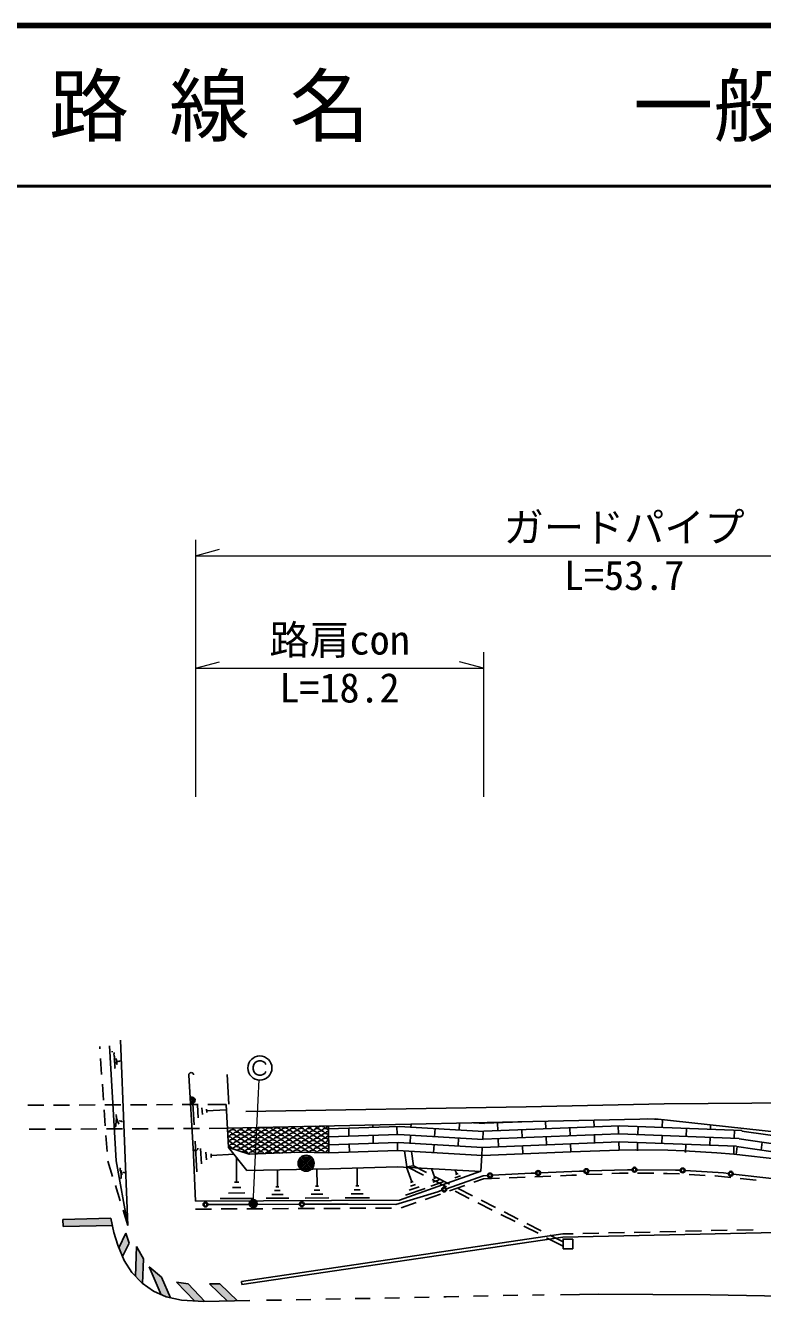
# Model space of a CAD drawing. Units: millimetres, scale not verified. Extents: x 40000 to 680000, y 20000 to 380000.
# Drawn here: x 178926 to 224794, y 300586 to 380000 of the extents above; entities that cross this region are included whole.
import ezdxf
from ezdxf.enums import TextEntityAlignment as Align

# ---------------------------------------------------------------- set-up
doc = ezdxf.new("R2010")
doc.units = ezdxf.units.MM
doc.header["$LTSCALE"] = 1000
doc.header["$PDMODE"] = 32
doc.header["$PDSIZE"] = 500
for name, color, linetype, lineweight in [('M-BGD', 7, 'Continuous', 25), ('M-STR-HTXT', 7, 'Continuous', 13), ('M-STR-STRC', 7, 'Continuous', 25), ('M-TTL', 2, 'Continuous', 140), ('M-TTL-LINE', 7, 'Continuous', 50)]:
    doc.layers.add(name, color=color, linetype=linetype, lineweight=lineweight)
doc.layers.add('M-TTL-TXT', color=7, linetype='Continuous')
doc.styles.add('ＭＳ ゴシック', font='')
doc.styles.get('ＭＳ ゴシック').set_extended_font_data('MS Gothic')

msp = doc.modelspace()

# ---------------------------------------------------------------- hatches: boundary and pattern name
at = {"layer": 'M-BGD'}
for points in [[(184337, 305313), (184241, 305761), (181258, 305693), (181269, 305243)], [(184969, 303382), (185374, 304209), (185178, 304833), (184734, 303925)], [(185777, 302162), (186194, 301730), (186214, 301715), (186260, 303245), (185832, 304009)], [(187376, 301004), (187673, 300872), (187950, 300814), (187391, 302092), (186616, 302743)], [(189438, 300622), (190025, 300586), (190094, 300588), (189046, 301683), (188323, 301787)], [(191491, 300612), (192129, 300623), (191017, 301693), (190379, 301682)]]:
    msp.add_hatch(color=256, dxfattribs=at).paths.add_polyline_path(points)

# ---------------------------------------------------------------- linework, layer by layer
for p, q in [((183553, 316305), (183543, 316446)), ((184838, 316845), (185293, 305311)), ((183665, 314709), (183595, 315707)), ((191587, 312870), (191478, 314723)), ((183778, 313113), (183708, 314111)), ((189420, 311579), (189323, 313228)), ((180069, 312803), (179069, 312799)), ((181669, 312810), (180669, 312806)), ((183269, 312817), (182269, 312812)), ((183891, 311517), (183820, 312515)), ((184869, 312823), (183869, 312819)), ((186469, 312830), (185469, 312826)), ((188069, 312836), (187069, 312832)), ((189669, 312843), (188669, 312839)), ((189670, 312008), (189622, 312832)), ((189933, 312230), (189909, 312642)), ((190202, 312349), (190190, 312555)), ((190196, 312452), (191432, 312524)), ((191415, 312850), (190269, 312845)), ((191561, 310177), (191415, 312850)), ((180162, 311308), (179162, 311302)), ((181762, 311316), (180762, 311311)), ((183362, 311324), (182362, 311319)), ((184962, 311333), (183962, 311328)), ((186562, 311341), (185562, 311336)), ((188162, 311350), (187162, 311344)), ((189762, 311358), (188762, 311353)), ((191495, 311367), (190362, 311361)), ((197777, 311507), (197814, 309842)), ((202175, 311481), (197780, 311341)), ((199058, 310882), (199042, 311381)), ((200541, 311429), (200537, 311568)), ((202056, 310977), (202040, 311476)), ((207443, 311170), (202175, 311475)), ((202916, 311432), (202927, 311621)), ((204384, 310846), (204413, 311345)), ((205911, 311258), (205936, 311688)), ((207483, 311668), (206804, 311707)), ((207437, 311671), (207440, 311722)), ((215887, 311515), (207444, 311180)), ((209809, 311774), (207485, 311682)), ((208314, 311215), (208294, 311714)), ((209793, 311774), (209793, 311774)), ((211312, 311333), (211293, 311807)), ((212830, 310893), (212811, 311393)), ((214309, 311452), (214293, 311874)), ((215828, 311012), (215808, 311512)), ((223522, 311233), (215887, 311513)), ((217042, 310970), (217060, 311470)), ((218491, 311918), (217653, 311949)), ((218559, 311415), (218577, 311908)), ((220040, 310860), (220058, 311360)), ((221557, 311305), (221567, 311579)), ((184004, 309921), (183933, 310919)), ((189591, 308664), (189480, 310557)), ((202146, 310980), (197792, 310841)), ((200573, 310429), (200557, 310929)), ((207403, 310671), (202146, 310976)), ((202858, 310433), (202887, 310933)), ((205853, 310260), (205882, 310759)), ((215874, 310513), (207362, 310176)), ((207379, 310672), (207408, 311172)), ((215881, 311014), (207403, 310678)), ((208354, 310215), (208334, 310715)), ((209833, 310774), (209813, 311274)), ((211351, 310334), (211331, 310834)), ((214349, 310453), (214329, 310953)), ((215868, 310013), (215848, 310512)), ((223175, 310245), (215874, 310513)), ((223348, 310739), (215881, 311013)), ((218522, 310416), (218541, 310915)), ((221520, 310306), (221539, 310805)), ((223038, 310751), (223056, 311250)), ((232287, 309412), (223339, 310713)), ((232401, 309900), (223508, 311193)), ((189501, 306835), (189353, 310180)), ((189879, 309156), (189823, 310102)), ((190180, 309411), (190153, 309884)), ((190489, 309548), (190475, 309784)), ((190482, 309666), (191902, 309749)), ((191561, 310177), (192701, 308746)), ((202117, 310478), (197803, 310342)), ((199089, 309882), (199074, 310382)), ((202088, 309977), (202072, 310477)), ((207362, 310173), (202117, 310476)), ((202517, 309952), (202659, 308972)), ((202955, 309927), (203084, 309033)), ((204327, 309848), (204356, 310347)), ((207322, 309674), (207351, 310173)), ((209872, 309775), (209852, 310275)), ((212870, 309894), (212850, 310394)), ((217005, 309971), (217023, 310471)), ((220003, 309861), (220021, 310361)), ((223001, 309751), (223019, 310251)), ((223152, 309729), (223224, 310224)), ((232173, 308923), (223170, 310232)), ((224709, 310008), (224781, 310503)), ((184349, 308369), (184054, 309324)), ((192067, 308019), (192059, 309551)), ((197839, 308842), (202075, 308976)), ((202075, 308976), (207264, 308676)), ((202973, 308024), (202648, 308943)), ((203084, 309033), (202659, 308972)), ((202674, 308974), (203695, 308454)), ((203069, 309031), (203893, 308612)), ((207322, 309674), (207265, 308694)), ((192701, 308746), (197839, 308842)), ((194604, 307723), (194599, 308792)), ((197068, 307755), (197062, 308853)), ((199570, 307787), (199565, 308915)), ((204406, 308275), (204201, 308853)), ((204230, 308182), (205122, 307729)), ((204667, 308150), (204281, 308014)), ((204502, 308309), (204309, 308241)), ((204428, 308340), (205319, 307887)), ((205995, 308403), (205655, 308283)), ((205765, 308513), (205674, 308768)), ((205850, 308543), (205680, 308483)), ((206827, 308008), (207432, 308222)), ((207432, 308222), (208431, 308262)), ((209030, 308286), (210030, 308327)), ((210629, 308351), (211628, 308391)), ((212228, 308415), (212934, 308443)), ((212934, 308443), (213227, 308455)), ((213827, 308479), (214826, 308520)), ((215425, 308544), (215904, 308563)), ((215904, 308563), (216425, 308568)), ((217025, 308571), (218025, 308562)), ((218625, 308557), (218865, 308554)), ((218865, 308554), (219624, 308527)), ((220223, 308496), (221222, 308435)), ((221820, 308399), (221854, 308397)), ((221854, 308397), (222817, 308312)), ((223413, 308245), (224406, 308132)), ((184821, 306840), (184526, 307795)), ((192581, 307341), (191559, 307336)), ((192324, 307680), (191813, 307678)), ((192194, 308020), (191939, 308019)), ((194783, 307487), (194427, 307485)), ((194693, 307724), (194515, 307723)), ((197252, 307512), (196886, 307510)), ((197159, 307756), (196976, 307755)), ((199760, 307538), (199384, 307536)), ((199664, 307788), (199477, 307787)), ((203803, 307628), (202577, 307194)), ((203424, 307723), (202811, 307506)), ((203199, 307873), (202892, 307765)), ((203050, 308051), (202897, 307996)), ((204928, 308026), (204156, 307753)), ((205319, 307474), (206261, 307808)), ((205657, 307457), (206548, 307004)), ((205854, 307615), (206746, 307162)), ((193093, 307003), (191050, 306993)), ((195320, 307015), (193895, 307007)), ((194963, 307250), (194250, 307247)), ((197803, 307027), (196339, 307020)), ((197436, 307269), (196704, 307265)), ((200326, 307040), (198823, 307032)), ((199949, 307288), (199197, 307284)), ((202302, 306407), (203245, 306740)), ((203810, 306941), (204753, 307274)), ((207083, 306732), (207974, 306279)), ((207280, 306890), (208172, 306436)), ((185293, 305311), (184998, 306267)), ((189503, 306335), (190503, 306340)), ((191103, 306343), (192103, 306348)), ((192703, 306351), (193703, 306356)), ((194303, 306359), (195303, 306364)), ((195903, 306367), (196903, 306372)), ((197503, 306375), (198503, 306381)), ((199103, 306384), (200103, 306389)), ((200703, 306392), (201703, 306397)), ((208509, 306007), (209400, 305554)), ((208707, 306164), (209598, 305711)), ((209935, 305282), (210827, 304829)), ((210133, 305439), (211024, 304986)), ((221007, 304980), (220007, 304958)), ((222606, 305016), (221606, 304994)), ((224206, 305051), (223206, 305029)), ((212360, 304788), (192362, 301839)), ((212377, 304588), (192391, 301641)), ((211361, 304557), (212383, 304037)), ((211559, 304714), (212383, 304295)), ((213009, 304803), (212360, 304788)), ((227392, 304922), (212377, 304588)), ((214608, 304838), (213608, 304816)), ((216208, 304874), (215208, 304851)), ((217807, 304909), (216808, 304887)), ((219407, 304945), (218407, 304922)), ((192391, 301641), (192362, 301839))]:
    msp.add_line(p, q, dxfattribs=at)
for points in [[(185293, 305311), (184577, 309349), (184151, 316506)], [(184325, 316158), (184319, 316118), (184325, 316101)], [(184428, 316078), (184445, 316027), (184433, 315947), (184445, 315913), (184439, 315873), (184456, 315822), (184456, 315708), (184451, 315668), (184468, 315617), (184468, 315503), (184491, 315434), (184485, 315395), (184485, 315338), (184479, 315298), (184491, 315264), (184485, 315224), (184496, 315189), (184491, 315150), (184496, 315133), (184485, 315110), (184491, 315093)], [(184570, 315708), (184565, 315668), (184587, 315600), (184582, 315560), (184587, 315543), (184582, 315503), (184587, 315486), (184582, 315446), (184616, 315343), (184605, 315378), (184605, 315434), (184610, 315474), (184622, 315497), (184616, 315514), (184627, 315537), (184650, 315526), (184701, 315543), (184724, 315531), (184775, 315549), (184798, 315537), (184815, 315543)], [(263396, 307448), (261388, 306160), (255259, 305136), (243446, 310013), (235606, 311971), (226865, 312946), (218682, 312896), (210086, 312708), (192639, 312400)], [(184578, 312216), (184572, 312176), (184583, 312142), (184578, 312102), (184595, 312051), (184583, 311971), (184584, 311914), (184566, 311851), (184566, 311794), (184561, 311755), (184561, 311698), (184555, 311658), (184555, 311601), (184544, 311521), (184521, 311475), (184527, 311458), (184515, 311436)], [(184629, 311948), (184640, 311914), (184635, 311874), (184675, 311755), (184698, 311743), (184737, 311624)], [(184760, 311840), (184806, 311817), (184823, 311823), (184846, 311812), (184863, 311817), (184885, 311806), (184903, 311812), (184925, 311800), (184931, 311783), (184954, 311772)], [(191495, 311367), (218118, 311959), (229336, 310723), (236548, 309664), (243768, 307751), (255271, 302351)], [(197814, 309842), (195970, 309871), (192853, 309749), (191561, 310177)], [(207374, 309671), (202088, 309977), (197814, 309842)], [(207374, 309671), (212876, 309892), (215868, 310013), (216883, 310023), (218898, 310004), (219921, 309967), (221962, 309843), (223001, 309751), (225946, 309416), (227979, 309105), (230942, 308595), (232059, 308435)], [(184830, 308901), (184824, 308861), (184813, 308838), (184824, 308804), (184819, 308764), (184853, 308662), (184853, 308605), (184887, 308502), (184887, 308445), (184870, 308326), (184882, 308291), (184853, 308263), (184870, 308212)], [(184887, 308730), (184898, 308696), (184887, 308673), (184921, 308571), (184910, 308548), (184938, 308462)], [(184995, 308633), (185041, 308610), (185075, 308622), (185098, 308610), (185109, 308576), (185143, 308588)], [(189501, 306835), (202195, 306899), (207265, 308694)]]:
    msp.add_lwpolyline(points, dxfattribs=at)
msp.add_lwpolyline([(212383, 303867), (212981, 303866), (212981, 304464), (212384, 304465)], close=True, dxfattribs=at)
for radius in [500, 409, 318, 227, 136, 45.5]:
    msp.add_circle((196391, 309189), radius, dxfattribs=at)
for centre, start, end in [((191584, 311158), 27.15809, 49.45259), ((192084, 311150), 126.92239, 151.01312), ((192084, 311150), 27.15809, 55.62472), ((192584, 311142), 119.63402, 151.01312), ((192584, 311142), 27.15809, 62.91308), ((193084, 311134), 109.9488, 151.01312), ((193084, 311134), 27.15809, 72.5983), ((193584, 311126), 27.15809, 151.01312), ((193336, 311280), 27.15809, 28.1462), ((193836, 311272), 149.9828, 151.01312), ((194084, 311118), 27.15809, 151.01312), ((193836, 311272), 27.15809, 32.5643), ((194336, 311264), 145.3466, 151.01312), ((194584, 311110), 27.15809, 151.01312), ((194336, 311264), 27.15809, 37.2005), ((194836, 311256), 140.42018, 151.01312), ((195084, 311102), 27.15809, 151.01312), ((194836, 311256), 27.15809, 42.12693), ((195336, 311248), 135.09528, 151.01312), ((195583, 311094), 27.15809, 151.01312), ((195336, 311248), 27.15809, 47.45182), ((195836, 311240), 129.19353, 151.01312), ((196083, 311086), 27.15809, 151.01312), ((195836, 311240), 27.15809, 53.35358), ((196336, 311232), 122.37633, 151.01312), ((196583, 311078), 27.15809, 151.01312), ((196336, 311232), 27.15809, 60.17078), ((196836, 311224), 113.81324, 151.01312), ((197083, 311070), 27.15809, 151.01312), ((196836, 311224), 27.15809, 68.73387), ((197336, 311216), 98.97217, 151.01312), ((197583, 311062), 45.40282, 151.01312), ((197336, 311216), 27.15809, 83.57494), ((197836, 311208), 101.88517, 151.01312), ((191332, 311012), 27.15809, 52.90513), ((191579, 310858), 27.15809, 104.48736), ((191327, 310712), 27.15809, 47.0121), ((191574, 310558), 27.15809, 100.13589), ((191322, 310412), 27.15809, 40.40378), ((191570, 310258), 27.15809, 95.82466), ((191822, 310404), 27.15809, 151.01312), ((191827, 310704), 27.15809, 151.01312), ((191832, 311004), 27.15809, 151.01312), ((192070, 310250), 27.15809, 151.01312), ((192074, 310550), 27.15809, 151.01312), ((192079, 310850), 27.15809, 151.01312), ((192322, 310396), 27.15809, 151.01312), ((192327, 310696), 27.15809, 151.01312), ((192332, 310996), 27.15809, 151.01312), ((192570, 310242), 27.15809, 151.01312), ((192574, 310542), 27.15809, 151.01312), ((192579, 310842), 27.15809, 151.01312), ((192822, 310388), 27.15809, 151.01312), ((192827, 310688), 27.15809, 151.01312), ((192831, 310988), 27.15809, 151.01312), ((193069, 310234), 27.15809, 151.01312), ((193074, 310534), 27.15809, 151.01312), ((193079, 310834), 27.15809, 151.01312), ((193322, 310380), 27.15809, 151.01312), ((193327, 310680), 27.15809, 151.01312), ((193331, 310980), 27.15809, 151.01312), ((193569, 310226), 27.15809, 151.01312), ((193574, 310526), 27.15809, 151.01312), ((193579, 310826), 27.15809, 151.01312), ((193822, 310372), 27.15809, 151.01312), ((193827, 310672), 27.15809, 151.01312), ((193831, 310972), 27.15809, 151.01312), ((194074, 310518), 27.15809, 151.01312), ((194079, 310818), 27.15809, 151.01312), ((194322, 310364), 27.15809, 151.01312), ((194326, 310664), 27.15809, 151.01312), ((194331, 310964), 27.15809, 151.01312), ((194574, 310510), 27.15809, 151.01312), ((194579, 310810), 27.15809, 151.01312), ((194822, 310356), 27.15809, 151.01312), ((194826, 310656), 27.15809, 151.01312), ((194831, 310956), 27.15809, 151.01312), ((195074, 310502), 27.15809, 151.01312), ((195079, 310802), 27.15809, 151.01312), ((195322, 310348), 27.15809, 151.01312), ((195326, 310648), 27.15809, 151.01312), ((195331, 310948), 27.15809, 151.01312), ((195574, 310494), 27.15809, 151.01312), ((195579, 310794), 27.15809, 151.01312), ((195821, 310340), 27.15809, 151.01312), ((195826, 310640), 27.15809, 151.01312), ((195831, 310940), 27.15809, 151.01312), ((196074, 310486), 27.15809, 151.01312), ((196079, 310786), 27.15809, 151.01312), ((196321, 310332), 27.15809, 151.01312), ((196326, 310632), 27.15809, 151.01312), ((196331, 310932), 27.15809, 151.01312), ((196574, 310478), 27.15809, 151.01312), ((196579, 310778), 27.15809, 151.01312), ((196821, 310324), 27.15809, 151.01312), ((196826, 310624), 27.15809, 151.01312), ((196831, 310924), 27.15809, 151.01312), ((197074, 310470), 27.15809, 151.01312), ((197079, 310770), 27.15809, 151.01312), ((197321, 310316), 27.15809, 151.01312), ((197326, 310616), 27.15809, 151.01312), ((197331, 310916), 27.15809, 151.01312), ((197574, 310462), 38.27528, 151.01312), ((197578, 310762), 41.96831, 151.01312), ((197821, 310308), 94.87873, 151.01312), ((197826, 310608), 97.20301, 151.01312), ((197831, 310908), 99.53714, 151.01312), ((191317, 310112), 27.15809, 32.58516), ((191565, 309958), 28.37094, 91.52859), ((191817, 310104), 27.15809, 151.01312), ((192065, 309950), 27.15809, 150.15592), ((191812, 309804), 57.3468, 86.00902), ((192317, 310096), 27.15809, 151.01312), ((192312, 309796), 27.15809, 135.51428), ((192565, 309942), 27.15809, 151.01312), ((192560, 309642), 27.15809, 118.66772), ((192812, 309788), 27.15809, 151.01312), ((192817, 310088), 27.15809, 151.01312), ((192808, 309488), 68.12207, 94.26146), ((193060, 309634), 27.88864, 151.01312), ((193065, 309934), 27.15809, 151.01312), ((193312, 309780), 27.15809, 151.01312), ((193317, 310080), 27.15809, 151.01312), ((193560, 309626), 34.25914, 150.23732), ((193565, 309926), 27.15809, 151.01312), ((193812, 309772), 27.15809, 151.01312), ((193817, 310072), 27.15809, 151.01312), ((194065, 309918), 27.15809, 151.01312), ((194069, 310218), 27.15809, 151.01312), ((194060, 309618), 41.10971, 143.38674), ((194312, 309764), 27.15809, 151.01312), ((194317, 310064), 27.15809, 151.01312), ((194564, 309910), 27.15809, 151.01312), ((194569, 310210), 27.15809, 151.01312), ((194560, 309610), 48.70034, 135.79611), ((194812, 309756), 27.15809, 151.01312), ((194817, 310056), 27.15809, 151.01312), ((195064, 309902), 27.15809, 151.01312), ((195069, 310202), 27.15809, 151.01312), ((195060, 309602), 57.54962, 126.94684), ((195312, 309748), 27.15809, 151.01312), ((195317, 310048), 27.15809, 151.01312), ((195564, 309894), 27.15809, 151.01312), ((195569, 310194), 27.15809, 151.01312), ((195560, 309594), 69.10378, 115.39267), ((195812, 309740), 27.15809, 151.01312), ((195817, 310040), 27.15809, 151.01312), ((196064, 309886), 27.15809, 151.01312), ((196069, 310186), 27.15809, 151.01312), ((196312, 309732), 27.15809, 151.01312), ((196317, 310032), 27.15809, 151.01312), ((196564, 309878), 27.15809, 151.01312), ((196569, 310178), 27.15809, 151.01312), ((196812, 309724), 27.15809, 151.01312), ((196817, 310024), 27.15809, 151.01312), ((197064, 309870), 27.15809, 151.01312), ((197069, 310170), 27.15809, 151.01312), ((197312, 309716), 27.15809, 151.01312), ((197317, 310016), 27.15809, 151.01312), ((197564, 309862), 29.69579, 151.01312), ((197569, 310162), 34.2346, 151.01312), ((197812, 309708), 90.24413, 151.01312), ((197816, 310008), 92.56037, 151.01312)]:
    msp.add_arc(centre, 283, start, end, dxfattribs=at)
at = {"layer": 'M-STR-HTXT'}
for p, q in [((189503, 348000), (189503, 332000)), ((189503, 347000), (191003, 347400)), ((189503, 347000), (242864, 347000)), ((207432, 341000), (207432, 332000)), ((189503, 340000), (191003, 340400)), ((189503, 340000), (207432, 340000)), ((207432, 340000), (205932, 340400)), ((193098, 306675), (193460, 314408))]:
    msp.add_line(p, q, dxfattribs=at)
at = {"layer": 'M-STR-STRC'}
for p, q in [((193138, 315342), (193101, 315192)), ((193213, 315454), (193138, 315342)), ((193326, 315529), (193213, 315454)), ((193438, 315567), (193326, 315529)), ((193588, 315567), (193438, 315567)), ((193701, 315529), (193588, 315567)), ((193813, 315454), (193701, 315529)), ((193888, 315342), (193813, 315454)), ((189355, 310114), (189089, 314676)), ((193101, 315192), (193101, 315042)), ((193101, 315042), (193138, 314892)), ((193138, 314892), (193213, 314779)), ((193213, 314779), (193326, 314704)), ((193326, 314704), (193438, 314667)), ((193438, 314667), (193588, 314667)), ((193588, 314667), (193701, 314704)), ((193701, 314704), (193813, 314779)), ((193813, 314779), (193888, 314892)), ((205125, 307604), (207409, 308410)), ((207409, 308410), (207686, 308424)), ((207986, 308440), (210398, 308564)), ((210398, 308564), (210682, 308576)), ((210982, 308588), (213403, 308687)), ((213403, 308687), (213680, 308697)), ((213980, 308707), (216387, 308789)), ((216387, 308789), (216678, 308787)), ((216978, 308785), (219381, 308768)), ((219381, 308768), (219678, 308750)), ((219977, 308733), (222367, 308592)), ((222367, 308592), (222671, 308556)), ((222969, 308520), (225378, 308231)), ((201984, 306616), (204585, 307413)), ((204585, 307413), (204842, 307504)), ((190277, 306621), (192977, 306627)), ((193277, 306628), (195977, 306635)), ((196277, 306635), (199001, 306642)), ((199001, 306642), (201984, 306616)), ((184241, 305761), (181258, 305693)), ((181269, 305243), (181258, 305693)), ((184337, 305313), (181269, 305243)), ((184734, 303925), (185178, 304834)), ((184969, 303382), (185374, 304209)), ((185374, 304209), (185178, 304833)), ((185777, 302162), (185832, 304009)), ((186260, 303245), (185832, 304009)), ((186214, 301715), (186260, 303245)), ((187391, 302092), (186616, 302743)), ((187376, 301004), (186616, 302743)), ((187950, 300814), (187391, 302092)), ((189046, 301683), (188323, 301787)), ((189438, 300622), (188323, 301787)), ((190094, 300588), (189046, 301683)), ((191017, 301693), (190379, 301682)), ((191491, 300612), (190379, 301682)), ((192129, 300623), (191017, 301693)), ((210486, 300982), (211199, 300992)), ((193929, 300660), (194849, 300677)), ((195768, 300694), (196688, 300711)), ((197608, 300728), (198528, 300745)), ((199448, 300763), (200009, 300773)), ((200009, 300773), (200368, 300781)), ((201287, 300802), (202207, 300822)), ((203127, 300843), (204047, 300858)), ((204967, 300874), (205101, 300876)), ((205101, 300876), (205886, 300895)), ((206806, 300917), (207726, 300940)), ((208646, 300957), (209566, 300970))]:
    msp.add_line(p, q, dxfattribs=at)
for points in [[(184240, 305770), (184429, 304880), (184666, 304081), (185073, 303142), (185549, 302399), (186194, 301730), (186890, 301219), (187673, 300872), (188626, 300671), (190025, 300586), (192891, 300637)], [(227320, 300877), (224921, 300942), (221535, 300999), (217963, 301029), (214598, 301042), (212219, 301009)]]:
    msp.add_lwpolyline(points, dxfattribs=at)
for centre, radius in [((193513, 315117), 750), ((189292, 313115), 100), ((189292, 313115), 100), ((189292, 313115), 100), ((216828, 308786), 150), ((207836, 308432), 150), ((207836, 308432), 120), ((207836, 308432), 100), ((207836, 308432), 100), ((207836, 308432), 100), ((207836, 308432), 100), ((210832, 308582), 150), ((210832, 308582), 120), ((210832, 308582), 100), ((210832, 308582), 100), ((210832, 308582), 100), ((210832, 308582), 100), ((213830, 308702), 150), ((213830, 308702), 120), ((213830, 308702), 100), ((213830, 308702), 100), ((213830, 308702), 100), ((213830, 308702), 100), ((216828, 308786), 120), ((216828, 308786), 100), ((216828, 308786), 100), ((216828, 308786), 100), ((216828, 308786), 100), ((219828, 308742), 150), ((219828, 308742), 120), ((219828, 308742), 100), ((219828, 308742), 100), ((219828, 308742), 100), ((219828, 308742), 100), ((222820, 308538), 150), ((222820, 308538), 120), ((222820, 308538), 100), ((222820, 308538), 100), ((222820, 308538), 100), ((222820, 308538), 100), ((204983, 307554), 150), ((204983, 307554), 120), ((204983, 307554), 100), ((204983, 307554), 100), ((204983, 307554), 100), ((204983, 307554), 100), ((190127, 306620), 150), ((190127, 306620), 120), ((190127, 306620), 100), ((190127, 306620), 100), ((190127, 306620), 100), ((190127, 306620), 100), ((193098, 306675), 150), ((193127, 306628), 150), ((193098, 306675), 120), ((193127, 306628), 120), ((193098, 306675), 90), ((193127, 306628), 100), ((193127, 306628), 100), ((193127, 306628), 100), ((193127, 306628), 100), ((193098, 306675), 60), ((193098, 306675), 30), ((193098, 306675), 20), ((196127, 306635), 150), ((196127, 306635), 120), ((196127, 306635), 100), ((196127, 306635), 100), ((196127, 306635), 100), ((196127, 306635), 100)]:
    msp.add_circle(centre, radius, dxfattribs=at)
for centre, radius, start, end in [((189238, 314685), 150, 3.34484, 183.34484), ((189292, 313115), 188, 236.47494, 130.21474), ((189292, 313115), 150, 224.75446, 141.93522), ((189292, 313115), 112, 183.34487, 183.34481), ((189505, 310123), 150, 183.34484, 3.34484)]:
    msp.add_arc(centre, radius, start, end, dxfattribs=at)
msp.add_point((193098, 306675), dxfattribs=at)
at = {"layer": 'M-TTL'}
msp.add_line((680000, 380000), (40000, 380000), dxfattribs=at)
at = {"layer": 'M-TTL-LINE'}
msp.add_line((40000, 370000), (680000, 370000), dxfattribs=at)

# ---------------------------------------------------------------- texts
at = {"layer": 'M-STR-HTXT', "style": 'ＭＳ ゴシック'}
for s, p in [('ガードパイプ', (216184, 347300)), ('路肩con', (198468, 340300))]:
    msp.add_text(s, height=1833, dxfattribs=at).set_placement(p, align=Align.BOTTOM_CENTER)
for s, p in [('L=53.7', (216184, 346700)), ('L=18.2', (198468, 339700))]:
    msp.add_text(s, height=1833, dxfattribs=at).set_placement(p, align=Align.TOP_CENTER)
at = {"layer": 'M-TTL-TXT', "style": 'ＭＳ ゴシック'}
for s, p in [('路 線 名', (180380, 375000)), ('一般国道\u3000315号', (216734, 375000))]:
    msp.add_text(s, height=3666, dxfattribs=at).set_placement(p, align=Align.MIDDLE_LEFT)

doc.saveas('drawing.dxf')
